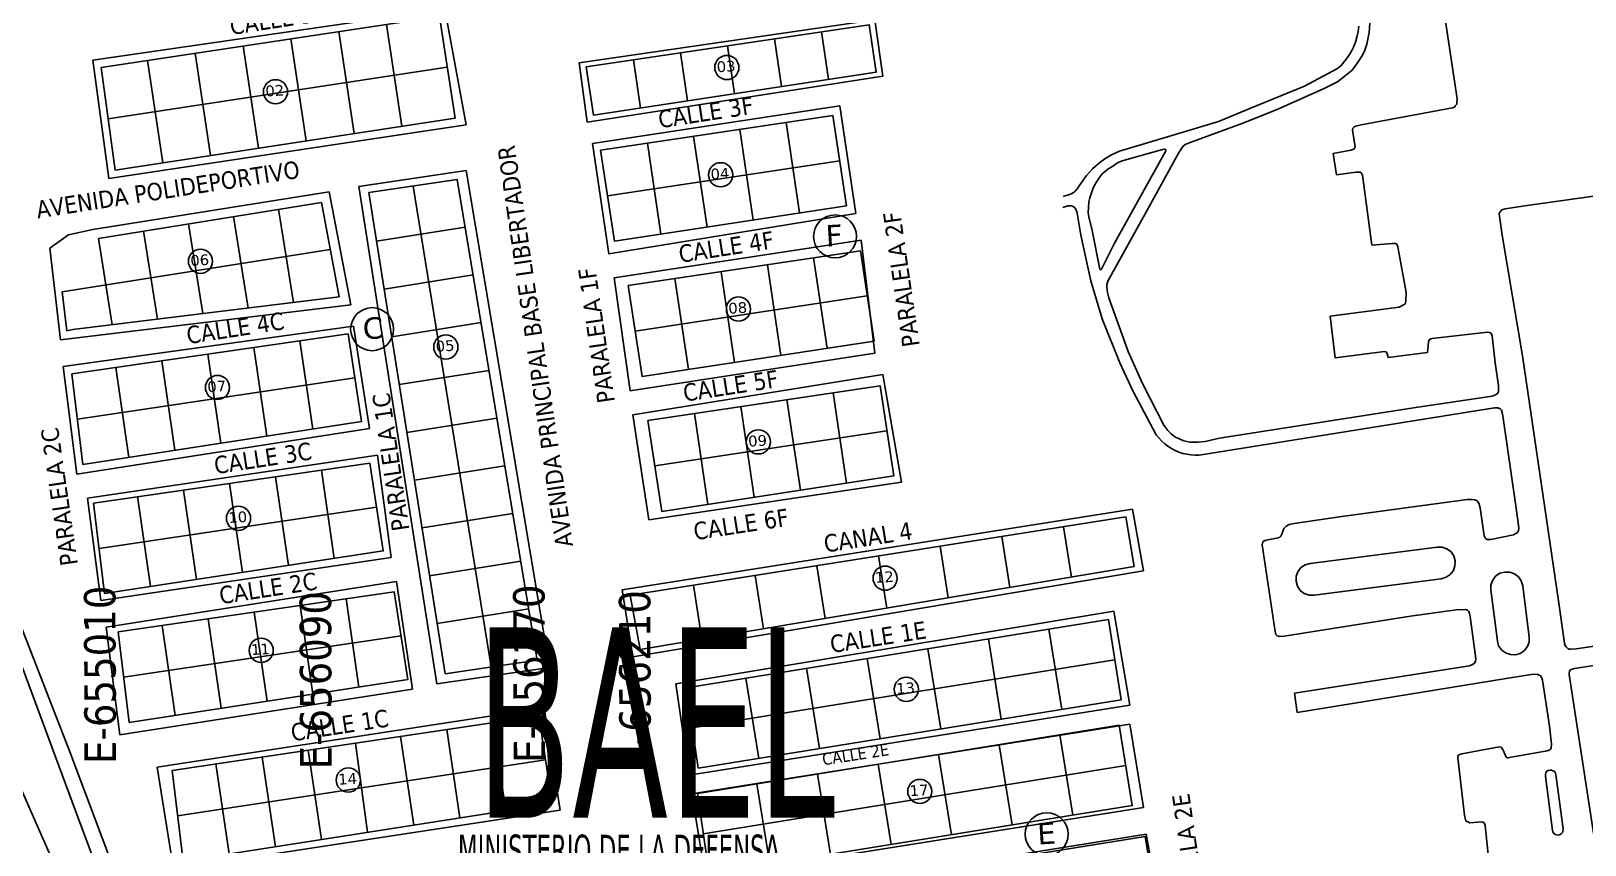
# Model space of a CAD drawing. Header units: metres. Extents: x 2 to 659295185, y -28 to 1124222152.
# Drawn here: x 655985 to 656563, y 1124875 to 1125178 of the extents above; entities that cross this region are included whole.
import ezdxf
from ezdxf.enums import TextEntityAlignment as Align

# ---------------------------------------------------------------- set-up
doc = ezdxf.new("R2010")
doc.units = ezdxf.units.M
doc.header["$MEASUREMENT"] = 0
for name, color, linetype in [('CALLES', 1, 'CONTINUOUS'), ('MANZANA', 30, 'CONTINUOUS'), ('Numero de manzana', 6, 'CONTINUOUS'), ('Parcelas', 140, 'CONTINUOUS'), ('TEXTOS', 7, 'CONTINUOUS')]:
    doc.layers.add(name, color=color, linetype=linetype)
doc.styles.add('ROMAN', font='verdana.ttf')
doc.styles.get("Standard").update_dxf_attribs({"font": 'tahoma.ttf'})

msp = doc.modelspace()

# ---------------------------------------------------------------- linework, layer by layer
at = {"layer": 'MANZANA', "lineweight": -2}
for p, q in [((656505.9021, 1125218.875), (656515.7311, 1125152.6784)), ((656483.0776, 1125177.3034), (656483.2837, 1125180.7327)), ((656478.4847, 1125175.6238), (656477.9404, 1125173.7441)), ((656478.9135, 1125177.6134), (656478.4847, 1125175.6238)), ((656479.235, 1125179.6129), (656478.9135, 1125177.6134)), ((656482.22, 1125172.9843), (656483.0776, 1125177.3034)), ((656476.316, 1125170.0849), (656475.2276, 1125168.3152)), ((656477.1818, 1125171.8545), (656476.316, 1125170.0849)), ((656477.9404, 1125173.7441), (656477.1818, 1125171.8545)), ((656480.2658, 1125168.5552), (656481.247, 1125170.3248)), ((656481.247, 1125170.3248), (656482.22, 1125172.9843)), ((656471.3025, 1125163.8661), (656458.9503, 1125157.2875)), ((656472.7208, 1125165.2059), (656471.3025, 1125163.8661)), ((656474.0319, 1125166.7556), (656472.7208, 1125165.2059)), ((656473.6196, 1125160.7868), (656476.6706, 1125163.3363)), ((656475.2276, 1125168.3152), (656474.0319, 1125166.7556)), ((656476.6706, 1125163.3363), (656478.9629, 1125166.3356)), ((656478.9629, 1125166.3356), (656480.2658, 1125168.5552)), ((656458.9503, 1125157.2875), (656438.6078, 1125149.0192)), ((656466.2973, 1125156.4377), (656471.2118, 1125159.0071)), ((656471.2118, 1125159.0071), (656473.6196, 1125160.7868)), ((656449.014, 1125148.8392), (656466.2973, 1125156.4377)), ((656515.7311, 1125152.6784), (656515.624, 1125151.3487)), ((656515.624, 1125151.3487), (656515.624, 1125150.6788)), ((656438.6078, 1125149.0192), (656426.9069, 1125144.2101)), ((656436.3319, 1125143.7003), (656449.014, 1125148.8392)), ((656514.0985, 1125149.2391), (656480.0514, 1125142.8904)), ((656514.7581, 1125149.5691), (656514.0985, 1125149.2391)), ((656515.0797, 1125150.019), (656514.7581, 1125149.5691)), ((656515.624, 1125150.6788), (656515.0797, 1125150.019)), ((656412.8972, 1125139.941), (656390.1387, 1125133.2124)), ((656426.9069, 1125144.2101), (656412.8972, 1125139.941)), ((656416.4182, 1125136.4217), (656436.3319, 1125143.7003)), ((656476.9922, 1125141.6607), (656476.7695, 1125141.0008)), ((656476.7695, 1125141.0008), (656477.7838, 1125134.7021)), ((656477.421, 1125142.2206), (656476.9922, 1125141.6607)), ((656478.0806, 1125142.4405), (656477.421, 1125142.2206)), ((656480.0514, 1125142.8904), (656478.0806, 1125142.4405)), ((656406.1274, 1125133.8323), (656406.7871, 1125133.9422)), ((656406.7871, 1125133.9422), (656407.1169, 1125133.8323)), ((656412.0561, 1125132.4225), (656413.1446, 1125134.0822)), ((656413.1446, 1125134.0822), (656413.6888, 1125134.8621)), ((656413.6888, 1125134.8621), (656414.5629, 1125135.6419)), ((656414.5629, 1125135.6419), (656416.4182, 1125136.4217)), ((656477.355, 1125133.9222), (656476.1511, 1125133.4723)), ((656477.5694, 1125134.2522), (656477.355, 1125133.9222)), ((656477.7838, 1125134.7021), (656477.5694, 1125134.2522)), ((656382.8164, 1125128.9733), (656380.087, 1125126.5237)), ((656384.6717, 1125130.313), (656382.8164, 1125128.9733)), ((656387.1867, 1125131.7527), (656384.6717, 1125130.313)), ((656390.1387, 1125133.2124), (656387.1867, 1125131.7527)), ((656387.2032, 1125127.3336), (656389.3883, 1125128.7833)), ((656407.2323, 1125133.0624), (656388.2092, 1125098.9094)), ((656389.3883, 1125128.7833), (656391.1364, 1125129.5631)), ((656391.1364, 1125129.5631), (656406.1274, 1125133.8323)), ((656400.8583, 1125112.0167), (656412.0561, 1125132.4225)), ((656407.1169, 1125133.8323), (656407.2241, 1125133.7223)), ((656407.2241, 1125133.7223), (656407.3395, 1125133.7223)), ((656407.3395, 1125133.2824), (656407.2323, 1125133.0624)), ((656407.3395, 1125133.7223), (656407.3395, 1125133.3924)), ((656407.3395, 1125133.3924), (656407.3395, 1125133.2824)), ((656476.1511, 1125133.4723), (656469.5792, 1125132.2326)), ((656469.5792, 1125132.2326), (656470.9315, 1125124.3842)), ((656377.7947, 1125124.0842), (656375.0735, 1125120.205)), ((656380.087, 1125126.5237), (656377.7947, 1125124.0842)), ((656381.4228, 1125121.5548), (656382.5113, 1125123.2244)), ((656382.5113, 1125123.2244), (656383.7069, 1125124.6641)), ((656383.7069, 1125124.6641), (656384.8036, 1125125.5539)), ((656384.8036, 1125125.5539), (656385.7849, 1125126.4438)), ((656385.7849, 1125126.4438), (656387.2032, 1125127.3336)), ((656470.9315, 1125124.3842), (656478.0476, 1125125.304)), ((656478.0476, 1125125.304), (656479.6886, 1125125.304)), ((656479.6886, 1125125.304), (656480.1338, 1125124.9741)), ((656480.1338, 1125124.9741), (656480.5709, 1125124.2042)), ((656480.5709, 1125124.2042), (656483.9764, 1125098.1195)), ((656556.8697, 1125115.0261), (656625.9698, 1125124.9541)), ((656371.4701, 1125117.0857), (656369.1695, 1125116.3058)), ((656372.674, 1125117.5356), (656371.4701, 1125117.0857)), ((656373.2182, 1125117.8755), (656372.674, 1125117.5356)), ((656373.6552, 1125118.3154), (656373.2182, 1125117.8755)), ((656374.4221, 1125119.2052), (656373.6552, 1125118.3154)), ((656375.0735, 1125120.205), (656374.4221, 1125119.2052)), ((656379.0398, 1125115.7959), (656379.7902, 1125118.0155)), ((656379.7902, 1125118.0155), (656380.3344, 1125119.5652)), ((656380.3344, 1125119.5652), (656380.8786, 1125120.6649)), ((656380.8786, 1125120.6649), (656381.4228, 1125121.5548)), ((656368.9716, 1125112.2167), (656370.8352, 1125112.7765)), ((656370.8352, 1125112.7765), (656371.7092, 1125112.7765)), ((656371.7092, 1125112.7765), (656372.2535, 1125112.7765)), ((656372.2535, 1125112.7765), (656372.9131, 1125112.5566)), ((656372.9131, 1125112.5566), (656373.4656, 1125112.1167)), ((656373.4656, 1125112.1167), (656374.0181, 1125111.3468)), ((656374.0181, 1125111.3468), (656374.3479, 1125110.1371)), ((656378.5121, 1125110.2671), (656378.611, 1125112.2567)), ((656378.611, 1125112.2567), (656378.7182, 1125114.2462)), ((656378.7182, 1125114.2462), (656379.0398, 1125115.7959)), ((656385.8591, 1125084.9722), (656400.8583, 1125112.0167)), ((656531.6951, 1125110.497), (656532.0167, 1125110.8269)), ((656532.0167, 1125110.8269), (656532.3465, 1125111.1569)), ((656532.3465, 1125111.1569), (656532.7836, 1125111.4968)), ((656532.7836, 1125111.4968), (656533.6576, 1125111.7168)), ((656533.6576, 1125111.7168), (656540.9964, 1125112.8565)), ((656540.9964, 1125112.8565), (656556.8697, 1125115.0261)), ((656374.3479, 1125110.1371), (656375.7002, 1125101.9587)), ((656378.7429, 1125108.7174), (656378.5121, 1125110.2671)), ((656379.9633, 1125103.6384), (656378.7429, 1125108.7174)), ((656531.4725, 1125109.8271), (656531.6951, 1125110.497)), ((656531.4807, 1125108.9473), (656531.4725, 1125109.8271)), ((656532.4949, 1125101.8688), (656531.4807, 1125108.9473)), ((656375.7002, 1125101.9587), (656379.3944, 1125084.9422)), ((656382.7669, 1125089.2713), (656379.9633, 1125103.6384)), ((656540.0399, 1125056.9979), (656532.4949, 1125101.8688)), ((656388.2092, 1125098.9094), (656383.4266, 1125089.2713)), ((656483.9764, 1125098.1195), (656491.6368, 1125098.8194)), ((656491.6368, 1125098.8194), (656492.8489, 1125098.8194)), ((656492.8489, 1125098.8194), (656493.286, 1125098.4895)), ((656493.286, 1125098.4895), (656493.7312, 1125097.4997)), ((656493.7312, 1125097.4997), (656496.7575, 1125080.5931)), ((656382.8823, 1125089.1614), (656382.7669, 1125089.2713)), ((656382.9895, 1125089.0514), (656382.8823, 1125089.1614)), ((656383.2122, 1125089.0514), (656382.9895, 1125089.0514)), ((656383.4266, 1125089.2713), (656383.2122, 1125089.0514)), ((656379.3944, 1125084.9422), (656383.7234, 1125070.8051)), ((656385.4221, 1125083.5325), (656385.8591, 1125084.9722)), ((656385.4303, 1125082.6427), (656385.4221, 1125083.5325)), ((656385.5458, 1125081.5429), (656385.4303, 1125082.6427)), ((656385.653, 1125080.5431), (656385.5458, 1125081.5429)), ((656386.1065, 1125078.5535), (656385.653, 1125080.5431)), ((656393.3133, 1125058.5676), (656386.1065, 1125078.5535)), ((656496.2297, 1125076.164), (656495.5783, 1125075.8341)), ((656496.5596, 1125076.6039), (656496.2297, 1125076.164)), ((656496.6668, 1125077.3838), (656496.5596, 1125076.6039)), ((656496.7575, 1125080.5931), (656496.6668, 1125077.3838)), ((656383.7234, 1125070.8051), (656390.2624, 1125054.3484)), ((656494.1518, 1125075.1642), (656468.5319, 1125071.7249)), ((656468.5319, 1125071.7249), (656470.3543, 1125056.2481)), ((656495.5783, 1125075.8341), (656494.1518, 1125075.1642)), ((656506.4793, 1125063.4866), (656527.0692, 1125065.7961)), ((656527.0692, 1125065.7961), (656527.836, 1125065.6861)), ((656527.836, 1125065.6861), (656528.2731, 1125065.4662)), ((656528.2731, 1125065.4662), (656528.6029, 1125065.0263)), ((656528.6029, 1125065.0263), (656528.8255, 1125064.4764)), ((656504.7477, 1125058.2876), (656505.1682, 1125062.1569)), ((656505.1682, 1125062.1569), (656505.3826, 1125062.9367)), ((656505.3826, 1125062.9367), (656505.9351, 1125063.2666)), ((656505.9351, 1125063.2666), (656506.4793, 1125063.4866)), ((656528.8255, 1125064.4764), (656529.9635, 1125054.4184)), ((656390.2624, 1125054.3484), (656395.1274, 1125043.9806)), ((656398.6237, 1125046.76), (656393.3133, 1125058.5676)), ((656470.3543, 1125056.2481), (656488.7507, 1125058.6576)), ((656488.7507, 1125058.6576), (656489.1878, 1125058.5476)), ((656489.1878, 1125058.5476), (656489.5176, 1125058.3276)), ((656489.5176, 1125058.3276), (656489.7402, 1125057.7777)), ((656489.7402, 1125057.7777), (656490.0783, 1125056.338)), ((656490.0783, 1125056.338), (656504.7477, 1125058.2876)), ((656529.9635, 1125054.4184), (656531.2086, 1125045.9002)), ((656553.4806, 1124965.8165), (656540.0399, 1125056.9979)), ((656395.1274, 1125043.9806), (656403.7526, 1125027.6439)), ((656406.5809, 1125031.1932), (656398.6237, 1125046.76)), ((656528.8173, 1125042.021), (656499.5775, 1125037.6918)), ((656530.0212, 1125042.4709), (656528.8173, 1125042.021)), ((656530.6726, 1125042.9108), (656530.0212, 1125042.4709)), ((656531.1096, 1125043.5806), (656530.6726, 1125042.9108)), ((656531.2168, 1125044.2405), (656531.1096, 1125043.5806)), ((656531.2086, 1125045.9002), (656531.2168, 1125044.2405)), ((656419.7825, 1125020.0854), (656529.7161, 1125037.6018)), ((656499.5775, 1125037.6918), (656427.311, 1125026.3141)), ((656529.7161, 1125037.6018), (656530.92, 1125037.6118)), ((656530.92, 1125037.6118), (656531.7941, 1125037.2819)), ((656531.7941, 1125037.2819), (656532.2393, 1125036.732)), ((656532.2393, 1125036.732), (656532.5692, 1125035.9522)), ((656532.5692, 1125035.9522), (656532.7918, 1125034.6325)), ((656408.1229, 1125029.2136), (656406.5809, 1125031.1932)), ((656532.7918, 1125034.6325), (656537.6486, 1125001.1393)), ((656403.7526, 1125027.6439), (656404.7421, 1125026.4341)), ((656404.7421, 1125026.4341), (656405.7316, 1125025.3343)), ((656405.7316, 1125025.3343), (656406.9437, 1125024.2346)), ((656406.9437, 1125024.2346), (656408.1476, 1125023.3547)), ((656409.335, 1125028.0038), (656408.1229, 1125029.2136)), ((656410.7616, 1125026.904), (656409.335, 1125028.0038)), ((656412.0809, 1125026.2442), (656410.7616, 1125026.904)), ((656414.0599, 1125025.3643), (656412.0809, 1125026.2442)), ((656416.2533, 1125024.9344), (656414.0599, 1125025.3643)), ((656419.4279, 1125024.8344), (656416.2533, 1125024.9344)), ((656422.0584, 1125025.1844), (656419.4279, 1125024.8344)), ((656427.311, 1125026.3141), (656422.0584, 1125025.1844)), ((656408.1476, 1125023.3547), (656409.467, 1125022.4749)), ((656409.467, 1125022.4749), (656410.7863, 1125021.8151)), ((656410.7863, 1125021.8151), (656412.2128, 1125021.1552)), ((656412.2128, 1125021.1552), (656413.6393, 1125020.7253)), ((656413.6393, 1125020.7253), (656415.1731, 1125020.3954)), ((656415.1731, 1125020.3954), (656416.715, 1125020.1854)), ((656416.715, 1125020.1854), (656418.2488, 1125020.0754)), ((656418.2488, 1125020.0754), (656419.7825, 1125020.0854)), ((656519.45, 1125003.4888), (656472.9105, 1124997.2001)), ((656521.0992, 1125003.4988), (656519.45, 1125003.4888)), ((656522.4103, 1125003.3988), (656521.0992, 1125003.4988)), ((656523.1771, 1125003.0689), (656522.4103, 1125003.3988)), ((656523.8451, 1125002.1791), (656523.1771, 1125003.0689)), ((656524.2903, 1125000.4194), (656523.8451, 1125002.1791)), ((656537.6486, 1125001.1393), (656538.6711, 1124993.9507)), ((656472.9105, 1124997.2001), (656455.0665, 1124994.5806)), ((656525.8653, 1124990.0315), (656524.2903, 1125000.4194)), ((656449.8304, 1124989.5816), (656449.1707, 1124989.2517)), ((656450.1519, 1124989.9116), (656449.8304, 1124989.5816)), ((656450.4818, 1124990.6914), (656450.1519, 1124989.9116)), ((656451.2404, 1124992.791), (656450.4818, 1124990.6914)), ((656452.1062, 1124993.6808), (656451.2404, 1124992.791)), ((656453.2029, 1124994.2407), (656452.1062, 1124993.6808)), ((656455.0665, 1124994.5806), (656453.2029, 1124994.2407)), ((656526.3106, 1124989.0317), (656525.8653, 1124990.0315)), ((656536.7168, 1124990.4115), (656528.2813, 1124988.7118)), ((656537.5909, 1124990.8514), (656536.7168, 1124990.4115)), ((656538.2423, 1124991.3013), (656537.5909, 1124990.8514)), ((656538.5721, 1124992.0711), (656538.2423, 1124991.3013)), ((656538.6793, 1124992.741), (656538.5721, 1124992.0711)), ((656538.6711, 1124993.9507), (656538.6793, 1124992.741)), ((656443.4811, 1124987.782), (656443.2667, 1124986.6722)), ((656443.2667, 1124986.6722), (656448.008, 1124954.3988)), ((656443.9181, 1124988.2319), (656443.4811, 1124987.782)), ((656444.685, 1124988.4519), (656443.9181, 1124988.2319)), ((656449.1707, 1124989.2517), (656444.685, 1124988.4519)), ((656461.0447, 1124979.7836), (656508.3511, 1124985.8624)), ((656508.3511, 1124985.8624), (656510.2147, 1124985.8624)), ((656510.2147, 1124985.8624), (656511.971, 1124985.2125)), ((656511.971, 1124985.2125), (656513.513, 1124984.1127)), ((656513.513, 1124984.1127), (656514.5025, 1124982.5631)), ((656526.9702, 1124988.7018), (656526.3106, 1124989.0317)), ((656528.2813, 1124988.7118), (656526.9702, 1124988.7018)), ((656456.46, 1124976.6743), (656457.6557, 1124978.2239)), ((656457.6557, 1124978.2239), (656459.1894, 1124979.2237)), ((656459.1894, 1124979.2237), (656461.0447, 1124979.7836)), ((656514.956, 1124978.9238), (656514.4201, 1124977.1442)), ((656514.5025, 1124982.5631), (656515.0632, 1124980.6934)), ((656515.0632, 1124980.6934), (656514.956, 1124978.9238)), ((656455.8168, 1124973.125), (656455.9158, 1124975.0046)), ((656456.3693, 1124971.3653), (656455.8168, 1124973.125)), ((656455.9158, 1124975.0046), (656456.46, 1124976.6743)), ((656509.8271, 1124974.0348), (656462.5207, 1124967.956)), ((656511.6907, 1124974.5947), (656509.8271, 1124974.0348)), ((656513.2244, 1124975.5945), (656511.6907, 1124974.5947)), ((656514.4201, 1124977.1442), (656513.2244, 1124975.5945)), ((656528.3555, 1124971.7852), (656529.007, 1124973.5649)), ((656529.007, 1124973.5649), (656530.0954, 1124975.0046)), ((656530.0954, 1124975.0046), (656531.6291, 1124976.1144)), ((656531.6291, 1124976.1144), (656533.4844, 1124976.5643)), ((656533.4844, 1124976.5643), (656535.348, 1124976.5743)), ((656535.348, 1124976.5743), (656537.1044, 1124975.9244)), ((656537.1044, 1124975.9244), (656538.6463, 1124974.8246)), ((656538.6463, 1124974.8246), (656539.6358, 1124973.2749)), ((656539.6358, 1124973.2749), (656540.1966, 1124971.3953)), ((656457.3671, 1124969.7057), (656456.3693, 1124971.3653)), ((656458.9008, 1124968.6059), (656457.3671, 1124969.7057)), ((656460.6572, 1124967.956), (656458.9008, 1124968.6059)), ((656462.5207, 1124967.956), (656460.6572, 1124967.956)), ((656528.2566, 1124969.9056), (656528.3555, 1124971.7852)), ((656530.7551, 1124950.8995), (656528.2566, 1124969.9056)), ((656540.1966, 1124971.3953), (656542.5796, 1124952.3892)), ((656707.7356, 1124969.5957), (656560.0196, 1124947.9301)), ((656498.3901, 1124960.1576), (656515.3601, 1124962.5571)), ((656515.3601, 1124962.5571), (656518.8646, 1124962.5671)), ((656518.8646, 1124962.5671), (656519.6314, 1124962.3472)), ((656519.6314, 1124962.3472), (656520.0767, 1124961.9073)), ((656520.0767, 1124961.9073), (656520.4065, 1124961.1374)), ((656520.4065, 1124961.1374), (656520.6292, 1124960.0276)), ((656555.74, 1124950.1197), (656553.4806, 1124965.8165)), ((655999.4011, 1124909.6279), (655980.8974, 1124957.5481)), ((656451.4136, 1124952.6491), (656498.3901, 1124960.1576)), ((656520.6292, 1124960.0276), (656522.6741, 1124944.2209)), ((656448.008, 1124954.3988), (656448.3461, 1124953.299)), ((656448.3461, 1124953.299), (656448.7831, 1124952.8591)), ((656448.7831, 1124952.8591), (656449.6654, 1124952.5292)), ((656449.6654, 1124952.5292), (656451.4136, 1124952.6491)), ((656531.2004, 1124949.1299), (656530.7551, 1124950.8995)), ((656532.297, 1124947.5902), (656531.2004, 1124949.1299)), ((656542.5879, 1124950.5096), (656541.9364, 1124948.8399)), ((656542.5796, 1124952.3892), (656542.5879, 1124950.5096)), ((656555.9626, 1124949.2398), (656555.74, 1124950.1197)), ((656556.2925, 1124948.6899), (656555.9626, 1124949.2398)), ((656522.567, 1124943.2311), (656522.1299, 1124942.5612)), ((656522.6741, 1124944.2209), (656522.567, 1124943.2311)), ((656533.7318, 1124946.4904), (656532.297, 1124947.5902)), ((656535.5954, 1124945.8305), (656533.7318, 1124946.4904)), ((656537.4589, 1124945.7305), (656535.5954, 1124945.8305)), ((656539.2071, 1124946.2904), (656537.4589, 1124945.7305)), ((656540.7408, 1124947.2902), (656539.2071, 1124946.2904)), ((656541.9364, 1124948.8399), (656540.7408, 1124947.2902)), ((656556.9521, 1124948.1401), (656556.2925, 1124948.6899)), ((656557.4963, 1124947.9201), (656556.9521, 1124948.1401)), ((656558.0488, 1124947.9201), (656557.4963, 1124947.9201)), ((656560.0196, 1124947.9301), (656558.0488, 1124947.9201)), ((656559.3929, 1124940.6216), (656590.9332, 1124945.5206)), ((656520.3818, 1124941.6714), (656455.2314, 1124931.4335)), ((656521.4785, 1124942.1213), (656520.3818, 1124941.6714)), ((656522.1299, 1124942.5612), (656521.4785, 1124942.1213)), ((656533.9874, 1124936.9723), (656544.1711, 1124938.572)), ((656544.1711, 1124938.572), (656545.7048, 1124938.462)), ((656545.7048, 1124938.462), (656546.6943, 1124938.0221)), ((656546.6943, 1124938.0221), (656547.1396, 1124937.4722)), ((656547.1396, 1124937.4722), (656547.5766, 1124936.3725)), ((656557.4304, 1124938.9619), (656557.5376, 1124939.7318)), ((656557.4304, 1124938.402), (656557.4304, 1124938.9619)), ((656569.0488, 1124863.2473), (656557.4304, 1124938.402)), ((656557.5376, 1124939.7318), (656557.8674, 1124940.0617)), ((656557.8674, 1124940.0617), (656558.189, 1124940.2917)), ((656558.189, 1124940.2917), (656559.3929, 1124940.6216)), ((656456.2539, 1124924.3549), (656533.9874, 1124936.9723)), ((656547.5766, 1124936.3725), (656550.174, 1124919.2359)), ((656455.2314, 1124931.4335), (656456.2539, 1124924.3549)), ((656550.174, 1124919.2359), (656550.8667, 1124912.4973)), ((656034.9902, 1124815.667), (655999.4011, 1124909.6279)), ((656516.2589, 1124908.4681), (656516.0362, 1124908.0282)), ((656516.8031, 1124908.6981), (656516.2589, 1124908.4681)), ((656517.57, 1124908.918), (656516.8031, 1124908.6981)), ((656531.3653, 1124911.5275), (656517.57, 1124908.918)), ((656532.1321, 1124911.4175), (656531.3653, 1124911.5275)), ((656532.462, 1124911.0876), (656532.1321, 1124911.4175)), ((656532.899, 1124910.3178), (656532.462, 1124911.0876)), ((656534.0122, 1124907.6683), (656532.899, 1124910.3178)), ((656549.2258, 1124910.0578), (656534.5564, 1124907.4483)), ((656550.3225, 1124910.3877), (656549.2258, 1124910.0578)), ((656550.6523, 1124910.7277), (656550.3225, 1124910.3877)), ((656550.7595, 1124911.1676), (656550.6523, 1124910.7277)), ((656550.8667, 1124912.4973), (656550.7595, 1124911.1676)), ((656516.0362, 1124908.0282), (656516.0445, 1124907.4783)), ((656516.0445, 1124907.4783), (656518.543, 1124886.1427)), ((656534.2266, 1124907.4483), (656534.0122, 1124907.6683)), ((656534.5564, 1124907.4483), (656534.2266, 1124907.4483)), ((656549.1516, 1124902.4294), (656549.704, 1124902.7593)), ((656549.704, 1124902.7593), (656550.3554, 1124902.8693)), ((656550.3554, 1124902.8693), (656550.9079, 1124902.8793)), ((656550.9079, 1124902.8793), (656551.5593, 1124902.6593)), ((656551.5593, 1124902.6593), (656552.0046, 1124902.3294)), ((656548.6073, 1124901.3196), (656548.83, 1124901.8695)), ((656548.6156, 1124900.6497), (656548.6073, 1124901.3196)), ((656551.2213, 1124880.4238), (656548.6156, 1124900.6497)), ((656548.83, 1124901.8695), (656549.1516, 1124902.4294)), ((656552.0046, 1124902.3294), (656552.3344, 1124901.7795)), ((656552.3344, 1124901.7795), (656552.5571, 1124901.2196)), ((656552.5571, 1124901.2196), (656555.2782, 1124880.9937)), ((656518.543, 1124886.1427), (656518.8811, 1124884.373)), ((656518.8811, 1124884.373), (656519.1037, 1124883.8232)), ((656519.1037, 1124883.8232), (656519.9778, 1124883.4932)), ((656519.9778, 1124883.4932), (656520.5302, 1124883.2733)), ((656520.5302, 1124883.2733), (656525.0242, 1124883.6232)), ((656525.0242, 1124883.6232), (656525.6839, 1124883.4132)), ((656525.6839, 1124883.4132), (656526.0137, 1124882.9633)), ((656526.0137, 1124882.9633), (656526.2364, 1124882.3035)), ((656526.2364, 1124882.3035), (656527.4897, 1124870.3659)), ((656551.4439, 1124879.874), (656551.2213, 1124880.4238)), ((656551.7737, 1124879.3241), (656551.4439, 1124879.874)), ((656555.0638, 1124879.774), (656554.6268, 1124879.2241)), ((656555.171, 1124880.3339), (656555.0638, 1124879.774)), ((656555.2782, 1124880.9937), (656555.171, 1124880.3339)), ((656552.3262, 1124878.8842), (656551.7737, 1124879.3241)), ((656552.8704, 1124878.7742), (656552.3262, 1124878.8842)), ((656553.5301, 1124878.6642), (656552.8704, 1124878.7742)), ((656554.0826, 1124878.8842), (656553.5301, 1124878.6642)), ((656554.6268, 1124879.2241), (656554.0826, 1124878.8842))]:
    msp.add_line(p, q, dxfattribs=at)
at = {"layer": 'MANZANA', "lineweight": -3}
for p, q in [((656139, 1125186), (656008, 1125167)), ((656147, 1125143), (656139, 1125186)), ((656299, 1125182), (656189, 1125166)), ((656302, 1125161), (656299, 1125182)), ((656008, 1125167), (656014, 1125123)), ((656189, 1125166), (656192, 1125144)), ((656192, 1125144), (656302, 1125161)), ((656286, 1125150), (656194, 1125136)), ((656292, 1125110), (656286, 1125150)), ((656014, 1125123), (656147, 1125143)), ((656194, 1125136), (656200, 1125095)), ((656147, 1125126), (656107, 1125120)), ((656178, 1124941), (656147, 1125126)), ((656096, 1125118), (656008, 1125104)), ((656104, 1125076), (656096, 1125118)), ((656107, 1125120), (656136, 1124935)), ((656200, 1125095), (656292, 1125110)), ((655999, 1125102), (655992, 1125097)), ((656008, 1125104), (655999, 1125102)), ((656294, 1125100), (656202, 1125086)), ((656299, 1125058), (656294, 1125100)), ((655992, 1125097), (655996, 1125063)), ((656202, 1125086), (656208, 1125044)), ((655996, 1125063), (656104, 1125076)), ((656105, 1125068), (655997, 1125053)), ((656111, 1125030), (656105, 1125068)), ((655997, 1125053), (656002, 1125013)), ((656208, 1125044), (656299, 1125058)), ((656302, 1125050), (656209, 1125035)), ((656309, 1125010), (656302, 1125050)), ((656002, 1125013), (656111, 1125030)), ((656209, 1125035), (656215, 1124996)), ((656114, 1125020), (656006, 1125004)), ((656119, 1124982), (656114, 1125020)), ((656215, 1124996), (656309, 1125010)), ((656006, 1125004), (656011, 1124966)), ((656395, 1125000), (656205, 1124970)), ((656399, 1124977), (656395, 1125000)), ((656011, 1124966), (656119, 1124982)), ((656121, 1124973), (656013, 1124956)), ((656127, 1124933), (656121, 1124973)), ((656209, 1124945), (656399, 1124977)), ((656205, 1124970), (656209, 1124945)), ((656388, 1124962), (656225, 1124935)), ((656394, 1124927), (656388, 1124962)), ((656013, 1124956), (656018, 1124916)), ((656136, 1124935), (656178, 1124941)), ((656018, 1124916), (656127, 1124933)), ((656225, 1124935), (656230, 1124901)), ((656176, 1124926), (656032, 1124904)), ((656182, 1124888), (656176, 1124926)), ((656230, 1124901), (656394, 1124927)), ((656394, 1124920), (656231, 1124894)), ((656399, 1124889), (656394, 1124920)), ((656032, 1124904), (656038, 1124866)), ((656231, 1124894), (656236, 1124863)), ((656038, 1124866), (656182, 1124888)), ((656236, 1124863), (656399, 1124889)), ((656400, 1124879), (656237, 1124853)), ((656406, 1124847), (656400, 1124879))]:
    msp.add_line(p, q, dxfattribs=at)
at = {"layer": 'MANZANA', "linetype": 'Continuous', "lineweight": -2}
for p, q in [((655977.9619, 1124951.3394), (656001.578, 1124887.7424)), ((656001.578, 1124887.7424), (656019.2076, 1124840.592))]:
    msp.add_line(p, q, dxfattribs=at)
at = {"layer": 'MANZANA', "lineweight": -3}
msp.add_lwpolyline([(655495, 1125338), (655569, 1124888), (655579, 1124886), (656025, 1124789), (655994, 1124867), (655971, 1124919), (655949, 1124981), (655948, 1125086), (655953, 1125178), (655964, 1125245), (655495, 1125338)], dxfattribs=at)
at = {"layer": 'Numero de manzana', "lineweight": -2}
for centre, radius in [((656243.9743, 1125164.2765), 4.5001), ((656075.9976, 1125155.2531), 4.5001), ((656241.6833, 1125124.3563), 4.5001), ((656284.2686, 1125101.4282), 8.0015), ((656048.0717, 1125092.1905), 4.5001), ((656248.3034, 1125074.4277), 4.5001), ((656111.9696, 1125066.9237), 8.0015), ((656139.3928, 1125060.2797), 4.5001), ((656054.4009, 1125045.2274), 4.5001), ((656255.6873, 1125024.9884), 4.5001), ((656062.2273, 1124996.5704), 4.5001), ((656302.8947, 1124974.2849), 4.5001), ((656070.6666, 1124947.422), 4.5001), ((656310.7624, 1124932.9301), 4.5001), ((656103.1046, 1124899.1768), 4.5001), ((656315.7925, 1124894.9335), 4.5001), ((656363.0172, 1124878.9923), 8.0015)]:
    msp.add_circle(centre, radius, dxfattribs=at)
at = {"layer": 'Parcelas', "lineweight": -3}
for p, q in [((656123.0235, 1125142.4346), (656117.3109, 1125180.3387)), ((656087.4381, 1125136.9868), (656081.713, 1125174.9737)), ((656105.2308, 1125139.7107), (656099.5119, 1125177.6562)), ((656264.3384, 1125157.213), (656261.6978, 1125174.9662)), ((656281.8357, 1125159.8844), (656279.205, 1125177.5702)), ((656051.8527, 1125131.539), (656046.1151, 1125169.6086)), ((656069.6454, 1125134.2629), (656063.914, 1125172.2912)), ((656229.3439, 1125151.8702), (656226.6833, 1125169.758)), ((656246.8412, 1125154.5416), (656244.2581, 1125172.3722)), ((656013.6605, 1125145.2078), (656139.9315, 1125164.3889)), ((656034.06, 1125128.8151), (656028.3162, 1125166.9261)), ((656211.8467, 1125149.1987), (656209.176, 1125167.154)), ((656253.8191, 1125107.5276), (656248.8076, 1125141.2146)), ((656271.0175, 1125110.1686), (656266.018, 1125143.7749)), ((656219.4223, 1125102.2455), (656214.3868, 1125136.094)), ((656236.6207, 1125104.8865), (656231.5972, 1125138.6543)), ((656199.612, 1125116.5559), (656286.0091, 1125129.6159)), ((656127.1897, 1125120.1835), (656156.2902, 1124941.2437)), ((656093.0527, 1125114.0806), (656010.0592, 1125100.7165)), ((656082.7274, 1125076.8688), (656077.1477, 1125111.5195)), ((656099.7421, 1125078.9612), (656093.0527, 1125114.0806)), ((656048.9816, 1125072.7189), (656043.6035, 1125106.118)), ((656065.8545, 1125074.7939), (656060.3756, 1125108.8188)), ((656015.2358, 1125068.569), (656010.0592, 1125100.7165)), ((656032.1087, 1125070.644), (656026.8314, 1125103.4173)), ((656146.5952, 1125104.8714), (656113.6143, 1125099.638)), ((655996.6331, 1125080.8445), (656096.3974, 1125096.5209)), ((656281.2666, 1125059.8204), (656276.2671, 1125093.4267)), ((656246.8698, 1125054.5383), (656241.8463, 1125088.3061)), ((656264.0682, 1125057.1794), (656259.0567, 1125090.8664)), ((656149.5529, 1125087.1161), (656116.4352, 1125081.8609)), ((656229.6714, 1125051.8973), (656224.6359, 1125085.7458)), ((655996.6331, 1125080.8445), (655998.3835, 1125066.3326)), ((656000.52, 1125066.7594), (656099.7421, 1125078.9612)), ((656209.8611, 1125066.2077), (656296.2582, 1125079.2677)), ((655998.3835, 1125066.3326), (656000.52, 1125066.7594)), ((656152.5105, 1125069.3607), (656119.2561, 1125064.0839)), ((656072.7319, 1125027.0981), (656067.9748, 1125060.0901)), ((656089.8315, 1125029.7236), (656085.097, 1125062.559)), ((656038.5327, 1125021.847), (656033.7304, 1125055.1524)), ((656055.6323, 1125024.4725), (656050.8526, 1125057.6213)), ((656002.2768, 1125033.4583), (656105.5178, 1125048.8295)), ((656021.4331, 1125019.2214), (656016.6082, 1125052.6836)), ((656155.4682, 1125051.6054), (656122.077, 1125046.3068)), ((656288.5423, 1125009.6533), (656283.5428, 1125043.2597)), ((656254.1455, 1125004.3712), (656249.122, 1125038.139)), ((656271.3439, 1125007.0123), (656266.3324, 1125040.6993)), ((656158.4259, 1125033.85), (656124.8979, 1125028.5298)), ((656236.9471, 1125001.7302), (656231.9115, 1125035.5787)), ((656217.1367, 1125016.0406), (656303.5339, 1125029.1006)), ((656097.89, 1124981.6458), (656093.1555, 1125014.4811)), ((656161.3835, 1125016.0947), (656127.7187, 1125010.7527)), ((656046.5912, 1124973.7692), (656041.7889, 1125007.0746)), ((656063.6908, 1124976.3947), (656058.9111, 1125009.5435)), ((656080.7904, 1124979.0202), (656076.0333, 1125012.0123)), ((656029.4916, 1124971.1436), (656024.6667, 1125004.6058)), ((656010.3353, 1124985.3804), (656113.5763, 1125000.7517)), ((656164.3412, 1124998.3394), (656130.5396, 1124992.9757)), ((656349.3186, 1124970.8534), (656346.33, 1124989.7813)), ((656372.2457, 1124974.7148), (656369.2943, 1124993.4072)), ((656326.3915, 1124966.992), (656323.3657, 1124986.1553)), ((656167.2988, 1124980.584), (656133.3605, 1124975.1987)), ((656280.5373, 1124959.2692), (656277.4372, 1124978.9034)), ((656303.4644, 1124963.1306), (656300.4014, 1124982.5294)), ((656257.6102, 1124955.4078), (656254.4729, 1124975.2775)), ((656107.0341, 1124933.7454), (656102.2996, 1124966.5808)), ((656234.6831, 1124951.5464), (656231.5086, 1124971.6516)), ((656072.8349, 1124928.4944), (656068.0552, 1124961.6431)), ((656089.9345, 1124931.1199), (656085.1774, 1124964.112)), ((656170.2565, 1124962.8287), (656136.1814, 1124957.4216)), ((656038.6357, 1124923.2433), (656033.8108, 1124956.7054)), ((656055.7353, 1124925.8688), (656050.933, 1124959.1743)), ((656368.6789, 1124925.4524), (656363.8551, 1124955.3245)), ((656019.4794, 1124937.4801), (656122.7203, 1124952.8513)), ((656346.1211, 1124921.8097), (656341.2973, 1124951.6818)), ((656231.1283, 1124918.5659), (656388.3784, 1124943.959)), ((656301.0056, 1124914.5243), (656296.1817, 1124944.3965)), ((656323.5633, 1124918.167), (656318.7395, 1124948.0391)), ((656278.4478, 1124910.8816), (656273.624, 1124940.7538)), ((656255.89, 1124907.239), (656251.0662, 1124937.1111)), ((656161.7744, 1124887.7553), (656156.8963, 1124920.5212)), ((656127.449, 1124882.4037), (656122.5358, 1124915.4058)), ((656144.6117, 1124885.0795), (656139.7161, 1124917.9635)), ((656372.7497, 1124886.0998), (656367.9258, 1124915.9719)), ((656093.1237, 1124877.0521), (656088.1754, 1124910.2904)), ((656110.2864, 1124879.7279), (656105.7367, 1124912.9048)), ((656327.6341, 1124878.8144), (656322.8103, 1124908.6866)), ((656350.1919, 1124882.4571), (656345.3681, 1124912.3293)), ((656039.5791, 1124885.8871), (656176.4558, 1124906.7475)), ((656058.7984, 1124871.7005), (656053.8149, 1124905.175)), ((656075.9611, 1124874.3763), (656070.9951, 1124907.7327)), ((656235.1991, 1124879.2133), (656392.4491, 1124904.6065)), ((656305.0763, 1124875.1718), (656300.2525, 1124905.0439)), ((656259.9608, 1124867.8864), (656255.137, 1124897.7585)), ((656282.5186, 1124871.5291), (656277.6947, 1124901.4012))]:
    msp.add_line(p, q, dxfattribs=at)
for points in [[(656011.0536, 1125164.3244), (656016.2673, 1125126.0912), (656142.8284, 1125145.4665), (656137.0347, 1125183.3114), (656011.0536, 1125164.3244)], [(656191.5665, 1125164.5347), (656194.3494, 1125146.5273), (656299.5683, 1125162.5918), (656296.9498, 1125180.2096), (656191.5665, 1125164.5347)], [(656197, 1125133.5074), (656202.2239, 1125099.6044), (656288.5389, 1125112.8592), (656283.4794, 1125146.3726), (656197, 1125133.5074)], [(656110.7419, 1125117.7402), (656143.6376, 1125122.6268), (656173.4278, 1124943.7905), (656139.1526, 1124938.6968), (656110.7419, 1125117.7402)], [(656207.2491, 1125083.1592), (656212.473, 1125049.2562), (656298.788, 1125062.511), (656293.7285, 1125096.0244), (656207.2491, 1125083.1592)], [(656000.2202, 1125050.3206), (656004.3335, 1125016.5959), (656108.0225, 1125032.5167), (656103.013, 1125065.1423), (656000.2202, 1125050.3206)], [(656214.5247, 1125032.9921), (656219.7487, 1124999.0891), (656306.0636, 1125012.3439), (656301.0041, 1125045.8573), (656214.5247, 1125032.9921)], [(656008.2787, 1125002.2428), (656012.392, 1124968.5181), (656116.081, 1124984.4389), (656111.0715, 1125017.0645), (656008.2787, 1125002.2428)], [(656208.0302, 1124967.9444), (656392.4559, 1124997.0643), (656395.5587, 1124978.6412), (656211.756, 1124947.685), (656208.0302, 1124967.9444)], [(656017.4228, 1124954.3425), (656021.5361, 1124920.6178), (656125.2251, 1124936.5385), (656120.2156, 1124969.1641), (656017.4228, 1124954.3425)], [(656228.9244, 1124933.5356), (656233.3322, 1124903.5963), (656390.7903, 1124929.023), (656385.9664, 1124958.8951), (656228.9244, 1124933.5356)], [(656037.5224, 1124902.7494), (656041.6357, 1124869.0247), (656178.9605, 1124890.4347), (656173.951, 1124923.0603), (656037.5224, 1124902.7494)], [(656232.9952, 1124894.183), (656237.403, 1124864.2437), (656394.861, 1124889.6704), (656390.0372, 1124919.5425), (656232.9952, 1124894.183)], [(656242.6428, 1124852.8445), (656247.0507, 1124822.9052), (656404.5087, 1124848.332), (656399.6849, 1124878.2041), (656242.6428, 1124852.8445)]]:
    msp.add_lwpolyline(points, dxfattribs=at)

# ---------------------------------------------------------------- texts
at = {"layer": 'CALLES', "color": 0}
for s, height, rotation, p in [('CALLE 5C', 6.5, 8.7962184, (656077.1396, 1125182.3621)), ('CALLE 3F', 6.5, 8.7962184, (656236.1255, 1125147.5881)), ('AVENIDA PRINCIPAL BASE LIBERTADOR', 6.5, 98.2975562, (656172.651, 1125060.5179)), ('AVENIDA POLIDEPORTIVO', 6.5, 8.7962184, (656035.9376, 1125118.8976)), ('PARALELA 2F', 6.5, 98.2975562, (656308.8645, 1125085.4675)), ('CALLE 4F', 6.5, 8.7962184, (656243.743, 1125097.5299)), ('PARALELA 1F', 6.5, 98.2975562, (656195.4574, 1125064.6121)), ('CALLE 4C', 6.5, 8.7962184, (656061.0117, 1125067.3494)), ('CALLE 5F', 6.5, 8.7962184, (656245.3775, 1125045.8636)), ('PARALELA 1C', 6.5, 98.2975562, (656118.92, 1125017.4457)), ('PARALELA 2C', 6.5, 98.2975562, (655995.5553, 1125004.5488)), ('CALLE 3C', 6.5, 8.7962184, (656071.2953, 1125018.9445)), ('CALLE 6F', 6.5, 8.7962184, (656249.2476, 1124994.3261)), ('CANAL 4', 6.5, 8.7962184, (656296.5126, 1124989.5214)), ('CALLE 2C', 6.5, 8.7962184, (656073.219, 1124970.5624)), ('CALLE 1E', 6.5, 8.7962184, (656300.2887, 1124952.3786)), ('CALLE 1C', 6.5, 8.7962184, (656099.8641, 1124919.5447)), ('CALLE 2E', 4.5, 8.7962184, (656291.8712, 1124908.7403)), ('PARALELA 2E', 6.5, 98.2975562, (656416.4702, 1124868.6995))]:
    msp.add_text(s, height=height, rotation=rotation, dxfattribs=at).set_placement(p, align=Align.MIDDLE)
at = {"layer": 'Numero de manzana', "lineweight": -2, "style": 'ROMAN'}
for s, height, p in [('03', 4, (656240.3266, 1125162.4998)), ('02', 4, (656072.3499, 1125153.4765)), ('04', 4, (656238.0356, 1125122.5797)), ('F', 8, (656280.9748, 1125097.5875)), ('06', 4, (656044.424, 1125090.4139)), ('08', 4, (656244.6558, 1125072.6511)), ('C', 8, (656108.6757, 1125063.083)), ('05', 4, (656135.7451, 1125058.5031)), ('07', 4, (656050.7533, 1125043.4508)), ('09', 4, (656252.0397, 1125023.2118)), ('10', 4, (656058.5797, 1124994.7938)), ('12', 4, (656299.247, 1124972.5083)), ('11', 4, (656067.019, 1124945.6454)), ('13', 4, (656307.1148, 1124931.1535)), ('14', 4, (656099.457, 1124897.4002)), ('17', 4, (656312.1449, 1124893.1569)), ('E', 8, (656359.7234, 1124875.1515))]:
    msp.add_text(s, height=height, rotation=3.4915349, dxfattribs=at).set_placement(p)
at = {"layer": 'Parcelas', "lineweight": 18, "char_height": 11.69304, "width": 98.644212, "attachment_point": 1, "rotation": 90.179457}
for s, insert in [('E-655010', (656004.8993, 1124905.1399)), ('E-656090', (656085.1751, 1124903.1192)), ('E-656170', (656164.6234, 1124905.5511)), ('E-656210', (656203.983, 1124903.4582))]:
    msp.add_mtext(s, dxfattribs=dict(at, insert=insert))
at = {"layer": 'TEXTOS', "color": 0}
for s, height, width, p in [('BAEL', 70.8643, 0.625, (656150.5462, 1124885.1255)), ('MINISTERIO DE LA DEFENSA', 11.362973, 0.633333, (656143.8851, 1124867.4961))]:
    msp.add_text(s, height=height, dxfattribs=dict(at, width=width)).set_placement(p)

doc.saveas('drawing.dxf')
